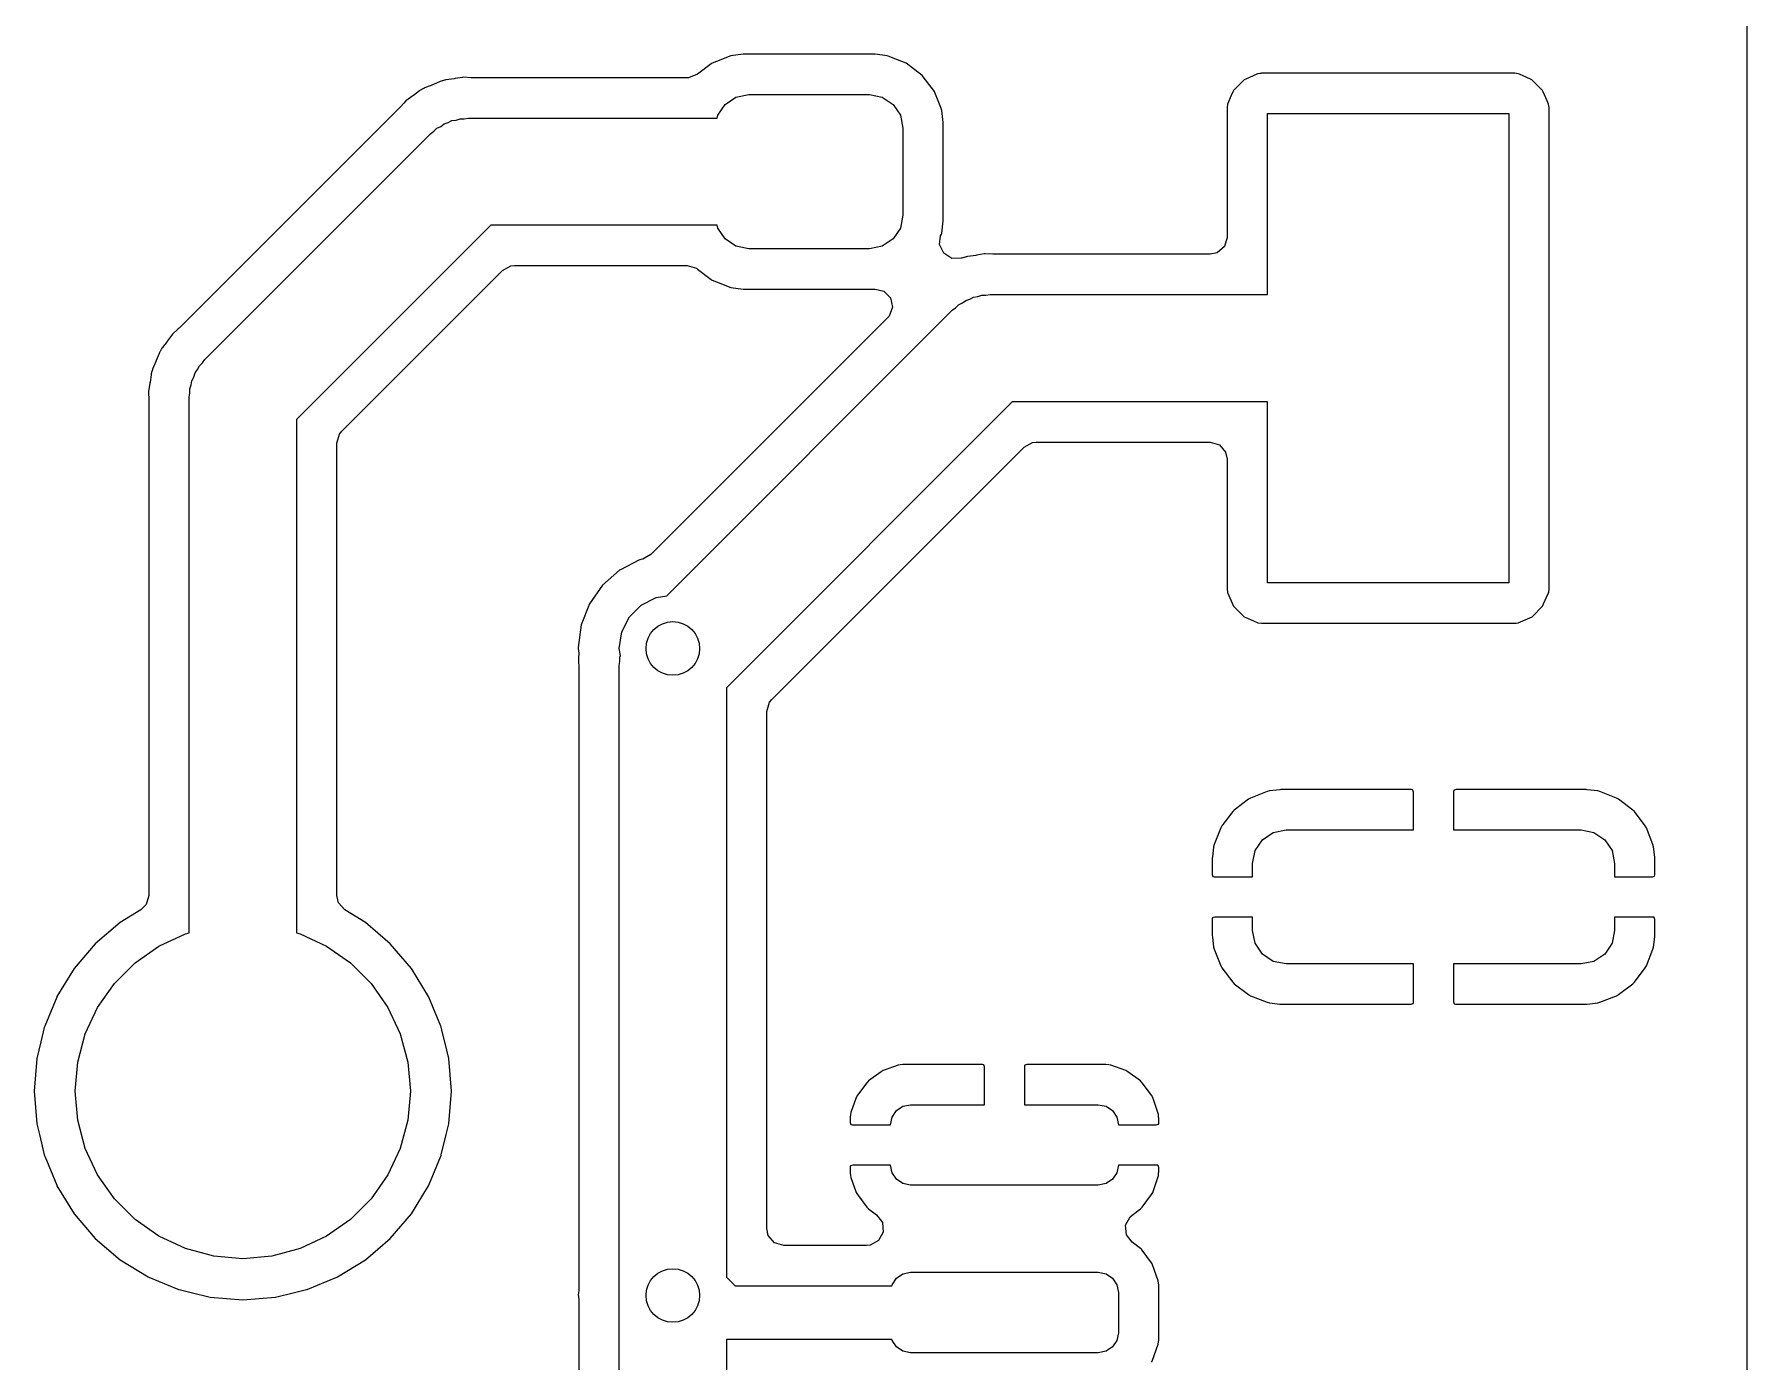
# Model space of a CAD drawing. Extents: x 0.03 to 3.57, y 0.03 to 1.97.
# Drawn here: x 3.068 to 3.57, y 0.921 to 1.31 of the extents above; entities that cross this region are included whole.
import ezdxf

# ---------------------------------------------------------------- set-up
doc = ezdxf.new("R2010")
doc.units = 0
doc.header["$MEASUREMENT"] = 0
doc.layers.add('BLACK', color=7, linetype='CONTINUOUS')

msp = doc.modelspace()

# ---------------------------------------------------------------- linework, layer by layer
at = {"layer": 'BLACK', "linetype": 'CONTINUOUS'}
for p, q in [((3.5703, 1.96533), (3.5703, 0.03467)), ((3.26905, 1.30285), (3.26654, 1.30185)), ((3.27177, 1.30392), (3.26905, 1.30285)), ((3.27207, 1.30404), (3.27177, 1.30392)), ((3.27177, 1.30392), (3.27177, 1.30392)), ((3.2756, 1.30447), (3.27207, 1.30404)), ((3.3144, 1.30447), (3.2756, 1.30447)), ((3.31793, 1.30404), (3.3144, 1.30447)), ((3.31823, 1.30392), (3.31793, 1.30404)), ((3.32095, 1.30285), (3.31823, 1.30392)), ((3.31823, 1.30392), (3.31823, 1.30392)), ((3.32346, 1.30185), (3.32095, 1.30285)), ((3.19084, 1.29728), (3.18925, 1.29709)), ((3.1911, 1.29732), (3.19084, 1.29728)), ((3.19325, 1.29769), (3.1911, 1.29732)), ((3.19355, 1.29774), (3.19325, 1.29769)), ((3.19325, 1.29769), (3.19325, 1.29769)), ((3.19579, 1.29759), (3.19355, 1.29774)), ((3.19613, 1.29758), (3.19579, 1.29759)), ((3.25924, 1.29758), (3.19613, 1.29758)), ((3.25963, 1.29759), (3.25924, 1.29758)), ((3.26224, 1.29859), (3.25963, 1.29759)), ((3.26627, 1.30165), (3.26224, 1.29859)), ((3.26654, 1.30185), (3.26627, 1.30165)), ((3.26627, 1.30165), (3.26627, 1.30165)), ((3.32819, 1.29826), (3.32346, 1.30185)), ((3.33178, 1.29353), (3.32819, 1.29826)), ((3.42644, 1.2986), (3.42319, 1.29716)), ((3.42678, 1.29876), (3.42644, 1.2986)), ((3.42644, 1.2986), (3.42644, 1.2986)), ((3.42737, 1.29883), (3.42678, 1.29876)), ((3.42766, 1.29886), (3.42737, 1.29883)), ((3.42781, 1.29888), (3.42766, 1.29886)), ((3.42766, 1.29886), (3.42766, 1.29886)), ((3.50219, 1.29888), (3.42781, 1.29888)), ((3.5032, 1.29876), (3.50219, 1.29888)), ((3.50359, 1.29859), (3.5032, 1.29876)), ((3.50681, 1.29716), (3.50359, 1.29859)), ((3.17868, 1.29225), (3.17663, 1.29084)), ((3.17889, 1.2924), (3.17868, 1.29225)), ((3.18062, 1.29373), (3.17889, 1.2924)), ((3.18086, 1.29391), (3.18062, 1.29373)), ((3.18062, 1.29373), (3.18062, 1.29373)), ((3.18113, 1.29403), (3.18086, 1.29391)), ((3.18125, 1.2941), (3.18113, 1.29403)), ((3.18176, 1.29439), (3.18125, 1.2941)), ((3.18188, 1.29445), (3.18176, 1.29439)), ((3.18213, 1.29462), (3.18188, 1.29445)), ((3.18402, 1.29533), (3.18213, 1.29462)), ((3.18445, 1.2955), (3.18402, 1.29533)), ((3.18469, 1.2956), (3.18445, 1.2955)), ((3.1867, 1.29648), (3.18469, 1.2956)), ((3.18697, 1.2966), (3.1867, 1.29648)), ((3.1867, 1.29648), (3.1867, 1.29648)), ((3.18727, 1.29665), (3.18697, 1.2966)), ((3.18739, 1.29669), (3.18727, 1.29665)), ((3.18796, 1.29684), (3.18739, 1.29669)), ((3.18809, 1.29687), (3.18796, 1.29684)), ((3.18837, 1.29698), (3.18809, 1.29687)), ((3.18925, 1.29709), (3.18837, 1.29698)), ((3.27352, 1.29189), (3.27728, 1.29264)), ((3.27728, 1.29264), (3.31272, 1.29264)), ((3.31272, 1.29264), (3.31648, 1.29189)), ((3.3319, 1.29322), (3.33178, 1.29353)), ((3.33365, 1.2888), (3.3319, 1.29322)), ((3.41896, 1.29232), (3.41785, 1.28982)), ((3.41945, 1.29343), (3.41896, 1.29232)), ((3.41964, 1.29385), (3.41945, 1.29343)), ((3.41945, 1.29343), (3.41945, 1.29343)), ((3.42138, 1.2956), (3.41964, 1.29385)), ((3.42243, 1.29664), (3.42138, 1.2956)), ((3.42275, 1.29697), (3.42243, 1.29664)), ((3.42243, 1.29664), (3.42243, 1.29664)), ((3.42319, 1.29716), (3.42275, 1.29697)), ((3.50723, 1.29698), (3.50681, 1.29716)), ((3.50681, 1.29716), (3.50681, 1.29716)), ((3.51035, 1.29386), (3.50723, 1.29698)), ((3.51054, 1.29345), (3.51035, 1.29386)), ((3.5117, 1.29084), (3.51054, 1.29345)), ((3.17482, 1.28882), (3.11004, 1.22404)), ((3.17502, 1.28903), (3.17482, 1.28882)), ((3.17602, 1.29016), (3.17502, 1.28903)), ((3.17663, 1.29084), (3.17602, 1.29016)), ((3.26819, 1.28656), (3.27032, 1.28975)), ((3.27032, 1.28975), (3.27352, 1.29189)), ((3.31648, 1.29189), (3.31968, 1.28975)), ((3.31968, 1.28975), (3.32181, 1.28656)), ((3.33396, 1.28801), (3.33365, 1.2888)), ((3.33439, 1.28448), (3.33396, 1.28801)), ((3.41785, 1.28982), (3.41774, 1.2888)), ((3.41774, 1.2888), (3.41774, 1.25069)), ((3.51214, 1.28984), (3.5117, 1.29084)), ((3.51226, 1.2888), (3.51214, 1.28984)), ((3.51226, 1.14749), (3.51226, 1.2888)), ((3.18487, 1.28186), (3.18574, 1.28274)), ((3.18574, 1.28274), (3.18685, 1.2833)), ((3.18685, 1.2833), (3.18785, 1.28403)), ((3.18785, 1.28403), (3.18903, 1.28441)), ((3.18903, 1.28441), (3.19013, 1.28498)), ((3.19013, 1.28498), (3.19136, 1.28517)), ((3.19136, 1.28517), (3.19254, 1.28555)), ((3.19254, 1.28555), (3.19378, 1.28555)), ((3.19378, 1.28555), (3.195, 1.28575)), ((3.195, 1.28575), (3.26803, 1.28575)), ((3.26803, 1.28575), (3.26819, 1.28656)), ((3.32181, 1.28656), (3.32256, 1.2828)), ((3.32256, 1.2828), (3.32256, 1.2572)), ((3.33439, 1.25552), (3.33439, 1.28448)), ((3.42957, 1.2339), (3.42957, 1.28705)), ((3.42957, 1.28705), (3.50043, 1.28705)), ((3.50043, 1.28705), (3.50043, 1.14925)), ((3.1176, 1.21488), (3.18386, 1.28114)), ((3.18386, 1.28114), (3.18487, 1.28186)), ((3.32256, 1.2572), (3.32181, 1.25344)), ((3.20152, 1.25425), (3.14449, 1.19722)), ((3.26803, 1.25425), (3.20152, 1.25425)), ((3.26819, 1.25344), (3.26803, 1.25425)), ((3.27032, 1.25025), (3.26819, 1.25344)), ((3.32181, 1.25344), (3.31968, 1.25025)), ((3.33384, 1.25169), (3.33396, 1.25199)), ((3.33396, 1.25199), (3.33439, 1.25552)), ((3.27352, 1.24811), (3.27032, 1.25025)), ((3.27728, 1.24736), (3.27352, 1.24811)), ((3.31272, 1.24736), (3.27728, 1.24736)), ((3.31648, 1.24811), (3.31272, 1.24736)), ((3.31968, 1.25025), (3.31648, 1.24811)), ((3.33334, 1.24858), (3.33363, 1.25115)), ((3.33452, 1.24605), (3.33334, 1.24858)), ((3.33363, 1.25115), (3.33384, 1.25169)), ((3.33384, 1.25169), (3.33384, 1.25169)), ((3.41695, 1.24801), (3.41484, 1.24618)), ((3.41774, 1.25069), (3.41695, 1.24801)), ((3.20497, 1.24097), (3.20742, 1.24231)), ((3.20742, 1.24231), (3.20848, 1.24242)), ((3.20848, 1.24242), (3.25924, 1.24242)), ((3.25924, 1.24242), (3.26192, 1.24163)), ((3.33688, 1.24455), (3.33452, 1.24605)), ((3.33968, 1.24457), (3.33688, 1.24455)), ((3.33985, 1.24462), (3.33968, 1.24457)), ((3.34012, 1.24475), (3.33985, 1.24462)), ((3.34041, 1.2448), (3.34012, 1.24475)), ((3.34054, 1.24484), (3.34041, 1.2448)), ((3.34111, 1.24499), (3.34054, 1.24484)), ((3.34124, 1.24502), (3.34111, 1.24499)), ((3.34152, 1.24513), (3.34124, 1.24502)), ((3.3424, 1.24523), (3.34152, 1.24513)), ((3.34399, 1.24543), (3.3424, 1.24523)), ((3.34425, 1.24547), (3.34399, 1.24543)), ((3.3464, 1.24584), (3.34425, 1.24547)), ((3.3467, 1.24589), (3.3464, 1.24584)), ((3.3464, 1.24584), (3.3464, 1.24584)), ((3.34894, 1.24574), (3.3467, 1.24589)), ((3.34928, 1.24573), (3.34894, 1.24574)), ((3.41278, 1.24573), (3.34928, 1.24573)), ((3.41484, 1.24618), (3.41278, 1.24573)), ((3.15777, 1.19377), (3.20497, 1.24097)), ((3.26192, 1.24163), (3.26224, 1.24141)), ((3.26224, 1.24141), (3.26627, 1.23835)), ((3.26627, 1.23835), (3.26627, 1.23835)), ((3.26627, 1.23835), (3.26654, 1.23815)), ((3.26654, 1.23815), (3.26905, 1.23715)), ((3.26905, 1.23715), (3.27177, 1.23608)), ((3.27177, 1.23608), (3.27177, 1.23608)), ((3.27177, 1.23608), (3.27207, 1.23596)), ((3.27207, 1.23596), (3.2756, 1.23553)), ((3.2756, 1.23553), (3.3144, 1.23553)), ((3.3144, 1.23553), (3.3144, 1.2355)), ((3.3144, 1.2355), (3.31699, 1.23491)), ((3.31699, 1.23491), (3.31894, 1.23291)), ((3.31894, 1.23291), (3.31951, 1.23017)), ((3.34, 1.23145), (3.341, 1.23218)), ((3.341, 1.23218), (3.34218, 1.23256)), ((3.34218, 1.23256), (3.34328, 1.23313)), ((3.34328, 1.23313), (3.34451, 1.23332)), ((3.34451, 1.23332), (3.34569, 1.2337)), ((3.34569, 1.2337), (3.34693, 1.2337)), ((3.34693, 1.2337), (3.34815, 1.2339)), ((3.34815, 1.2339), (3.42957, 1.2339)), ((3.31807, 1.22707), (3.24857, 1.15757)), ((3.25319, 1.14546), (3.33701, 1.22929)), ((3.3185, 1.22756), (3.31807, 1.22707)), ((3.31951, 1.23017), (3.3185, 1.22756)), ((3.33701, 1.22929), (3.33802, 1.23001)), ((3.33802, 1.23001), (3.33889, 1.23089)), ((3.33889, 1.23089), (3.34, 1.23145)), ((3.10809, 1.22233), (3.10667, 1.2203)), ((3.10979, 1.22381), (3.10809, 1.22233)), ((3.11004, 1.22404), (3.10979, 1.22381)), ((3.10426, 1.21687), (3.10415, 1.21659)), ((3.10443, 1.21711), (3.10426, 1.21687)), ((3.10449, 1.21723), (3.10443, 1.21711)), ((3.10478, 1.21774), (3.10449, 1.21723)), ((3.10485, 1.21786), (3.10478, 1.21774)), ((3.10498, 1.21813), (3.10485, 1.21786)), ((3.10516, 1.21837), (3.10498, 1.21813)), ((3.10651, 1.22009), (3.10516, 1.21837)), ((3.10516, 1.21837), (3.10516, 1.21837)), ((3.10667, 1.2203), (3.10651, 1.22009)), ((3.10218, 1.21175), (3.10214, 1.21163)), ((3.10223, 1.21205), (3.10218, 1.21175)), ((3.10325, 1.21431), (3.10223, 1.21205)), ((3.10335, 1.21455), (3.10325, 1.21431)), ((3.10415, 1.21659), (3.10335, 1.21455)), ((3.11471, 1.21089), (3.11544, 1.21189)), ((3.11544, 1.21189), (3.116, 1.213)), ((3.116, 1.213), (3.11688, 1.21387)), ((3.11688, 1.21387), (3.1176, 1.21488)), ((3.10147, 1.20793), (3.10101, 1.20548)), ((3.10151, 1.20818), (3.10147, 1.20793)), ((3.10179, 1.21035), (3.10151, 1.20818)), ((3.10183, 1.21065), (3.10179, 1.21035)), ((3.10194, 1.21093), (3.10183, 1.21065)), ((3.10197, 1.21106), (3.10194, 1.21093)), ((3.10214, 1.21163), (3.10197, 1.21106)), ((3.11319, 1.2062), (3.11357, 1.20738)), ((3.11357, 1.20738), (3.11376, 1.20861)), ((3.11376, 1.20861), (3.11433, 1.20971)), ((3.11433, 1.20971), (3.11471, 1.21089)), ((3.10101, 1.20548), (3.10103, 1.20519)), ((3.10103, 1.20519), (3.10103, 1.20519)), ((3.10103, 1.20519), (3.10115, 1.20307)), ((3.10115, 1.20307), (3.10116, 1.20278)), ((3.10116, 1.20278), (3.10116, 1.05747)), ((3.11299, 1.20374), (3.11319, 1.20496)), ((3.11299, 1.04654), (3.11299, 1.20374)), ((3.11319, 1.20496), (3.11319, 1.2062)), ((3.35467, 1.2024), (3.27075, 1.11848)), ((3.42957, 1.2024), (3.35467, 1.2024)), ((3.42957, 1.14925), (3.42957, 1.2024)), ((3.14449, 1.19722), (3.14449, 1.04654)), ((3.15632, 1.19026), (3.15711, 1.19294)), ((3.15711, 1.19294), (3.15777, 1.19377)), ((3.15632, 1.05747), (3.15632, 1.19026)), ((3.28403, 1.11503), (3.35812, 1.18912)), ((3.35812, 1.18912), (3.36057, 1.19046)), ((3.36057, 1.19046), (3.36163, 1.19057)), ((3.36163, 1.19057), (3.41278, 1.19057)), ((3.41278, 1.19057), (3.41546, 1.18978)), ((3.41546, 1.18978), (3.41729, 1.18767)), ((3.41729, 1.18767), (3.41774, 1.18561)), ((3.41774, 1.18561), (3.41774, 1.14749)), ((3.24857, 1.15757), (3.24622, 1.15626)), ((3.23938, 1.15298), (3.23435, 1.14859)), ((3.23965, 1.15311), (3.23938, 1.15298)), ((3.24505, 1.1559), (3.23965, 1.15311)), ((3.24532, 1.15604), (3.24505, 1.1559)), ((3.24505, 1.1559), (3.24505, 1.1559)), ((3.24561, 1.15611), (3.24532, 1.15604)), ((3.24622, 1.15626), (3.24561, 1.15611)), ((3.24561, 1.15611), (3.24561, 1.15611)), ((3.23435, 1.14859), (3.23052, 1.14313)), ((3.41774, 1.14749), (3.41786, 1.14646)), ((3.41786, 1.14646), (3.41965, 1.14243)), ((3.50043, 1.14925), (3.42957, 1.14925)), ((3.512, 1.14614), (3.51215, 1.14648)), ((3.51215, 1.14648), (3.51226, 1.14749)), ((3.23052, 1.14313), (3.22809, 1.13691)), ((3.24226, 1.13926), (3.24574, 1.14274)), ((3.24574, 1.14274), (3.25013, 1.14498)), ((3.25013, 1.14498), (3.25319, 1.14546)), ((3.41965, 1.14243), (3.42277, 1.13932)), ((3.50725, 1.13933), (3.51036, 1.14245)), ((3.51036, 1.14245), (3.51066, 1.14313)), ((3.51066, 1.14313), (3.512, 1.14614)), ((3.22809, 1.13691), (3.22722, 1.13029)), ((3.24002, 1.13487), (3.24226, 1.13926)), ((3.42277, 1.13932), (3.42319, 1.13914)), ((3.42319, 1.13914), (3.42319, 1.13914)), ((3.42319, 1.13914), (3.42553, 1.1381)), ((3.42553, 1.1381), (3.4268, 1.13754)), ((3.4268, 1.13754), (3.42781, 1.13742)), ((3.42781, 1.13742), (3.50219, 1.13742)), ((3.50219, 1.13742), (3.50234, 1.13744)), ((3.50234, 1.13744), (3.50263, 1.13747)), ((3.50234, 1.13744), (3.50234, 1.13744)), ((3.50263, 1.13747), (3.50322, 1.13754)), ((3.50322, 1.13754), (3.50725, 1.13933)), ((3.23925, 1.13), (3.24002, 1.13487)), ((3.22722, 1.13029), (3.22725, 1.12999)), ((3.22725, 1.12999), (3.22741, 1.12862)), ((3.22733, 1.12704), (3.22727, 1.12674)), ((3.22727, 1.12674), (3.22729, 1.12645)), ((3.22729, 1.12645), (3.22729, 1.12645)), ((3.22729, 1.12645), (3.22741, 1.12433)), ((3.22735, 1.12717), (3.22733, 1.12704)), ((3.22733, 1.12704), (3.22733, 1.12704)), ((3.22741, 1.12862), (3.22735, 1.12717)), ((3.23959, 1.12789), (3.23925, 1.13)), ((3.23945, 1.12746), (3.23959, 1.12789)), ((3.23945, 1.12622), (3.23945, 1.12746)), ((3.22741, 1.12433), (3.22742, 1.12404)), ((3.22742, 1.12404), (3.22742, 0.94214)), ((3.23925, 1.125), (3.23945, 1.12622)), ((3.23925, 0.6), (3.23925, 1.125)), ((3.27075, 1.11848), (3.27075, 0.94539)), ((3.28258, 1.11152), (3.28337, 1.1142)), ((3.28258, 0.95966), (3.28258, 1.11152)), ((3.28337, 1.1142), (3.28403, 1.11503)), ((3.42462, 1.08606), (3.42404, 1.08573)), ((3.42953, 1.088), (3.42462, 1.08606)), ((3.43014, 1.08815), (3.42953, 1.088)), ((3.43321, 1.08853), (3.43014, 1.08815)), ((3.43351, 1.08854), (3.43321, 1.08853)), ((3.47191, 1.08854), (3.43351, 1.08854)), ((3.47221, 1.08848), (3.47191, 1.08854)), ((3.47226, 1.08843), (3.47221, 1.08848)), ((3.47244, 1.08783), (3.47226, 1.08843)), ((3.47244, 1.07673), (3.47244, 1.08783)), ((3.48432, 1.08831), (3.48425, 1.08801)), ((3.48425, 1.08801), (3.48425, 1.07673)), ((3.48437, 1.08837), (3.48432, 1.08831)), ((3.48497, 1.08854), (3.48437, 1.08837)), ((3.52319, 1.08854), (3.48497, 1.08854)), ((3.52348, 1.08853), (3.52319, 1.08854)), ((3.52655, 1.08815), (3.52348, 1.08853)), ((3.52716, 1.088), (3.52655, 1.08815)), ((3.53207, 1.08606), (3.52716, 1.088)), ((3.53265, 1.08573), (3.53207, 1.08606)), ((3.41938, 1.08208), (3.4162, 1.07789)), ((3.41985, 1.08255), (3.41938, 1.08208)), ((3.42404, 1.08573), (3.41985, 1.08255)), ((3.53684, 1.08255), (3.53265, 1.08573)), ((3.53731, 1.08208), (3.53684, 1.08255)), ((3.54049, 1.07789), (3.53731, 1.08208)), ((3.41587, 1.07731), (3.41393, 1.0724)), ((3.4162, 1.07789), (3.41587, 1.07731)), ((3.42808, 1.07385), (3.43127, 1.07598)), ((3.43127, 1.07598), (3.43504, 1.07673)), ((3.43504, 1.07673), (3.47244, 1.07673)), ((3.48425, 1.07673), (3.52165, 1.07673)), ((3.52165, 1.07673), (3.52542, 1.07598)), ((3.52542, 1.07598), (3.52861, 1.07385)), ((3.54082, 1.07731), (3.54049, 1.07789)), ((3.54276, 1.0724), (3.54082, 1.07731)), ((3.41377, 1.07179), (3.4134, 1.06872)), ((3.41393, 1.0724), (3.41377, 1.07179)), ((3.42595, 1.07066), (3.42808, 1.07385)), ((3.52861, 1.07385), (3.53075, 1.07066)), ((3.54292, 1.07179), (3.54276, 1.0724)), ((3.54329, 1.06872), (3.54292, 1.07179)), ((3.4134, 1.06872), (3.41339, 1.06842)), ((3.41339, 1.06842), (3.41339, 1.06367)), ((3.4252, 1.06689), (3.42595, 1.07066)), ((3.4252, 1.06295), (3.4252, 1.06689)), ((3.53075, 1.07066), (3.5315, 1.06689)), ((3.5315, 1.06689), (3.5315, 1.06295)), ((3.54331, 1.06842), (3.54329, 1.06872)), ((3.54331, 1.06349), (3.54331, 1.06842)), ((3.41339, 1.06367), (3.41356, 1.06307)), ((3.41356, 1.06307), (3.41362, 1.06302)), ((3.41362, 1.06302), (3.41392, 1.06295)), ((3.41392, 1.06295), (3.4252, 1.06295)), ((3.5315, 1.06295), (3.54259, 1.06295)), ((3.54259, 1.06295), (3.54319, 1.06313)), ((3.54319, 1.06313), (3.54324, 1.06318)), ((3.54324, 1.06318), (3.54331, 1.06349)), ((3.10116, 1.05747), (3.10037, 1.05479)), ((3.15681, 1.05531), (3.15632, 1.05747)), ((3.09879, 1.05324), (3.09275, 1.04954)), ((3.10037, 1.05479), (3.09879, 1.05324)), ((3.15869, 1.05324), (3.15681, 1.05531)), ((3.16473, 1.04954), (3.15869, 1.05324)), ((3.41345, 1.05091), (3.41339, 1.05061)), ((3.4135, 1.05097), (3.41345, 1.05091)), ((3.4141, 1.05114), (3.4135, 1.05097)), ((3.4252, 1.05114), (3.4141, 1.05114)), ((3.4252, 1.0472), (3.4252, 1.05114)), ((3.54277, 1.05114), (3.5315, 1.05114)), ((3.5315, 1.05114), (3.5315, 1.0472)), ((3.54308, 1.05108), (3.54277, 1.05114)), ((3.54313, 1.05103), (3.54308, 1.05108)), ((3.54331, 1.05043), (3.54313, 1.05103)), ((3.09275, 1.04954), (3.08544, 1.0433)), ((3.10413, 1.04262), (3.11191, 1.04624)), ((3.11191, 1.04624), (3.11299, 1.04654)), ((3.14449, 1.04654), (3.14557, 1.04624)), ((3.14557, 1.04624), (3.15335, 1.04262)), ((3.17204, 1.0433), (3.16473, 1.04954)), ((3.41339, 1.05061), (3.41339, 1.04567)), ((3.42595, 1.04344), (3.4252, 1.0472)), ((3.5315, 1.0472), (3.53075, 1.04344)), ((3.54331, 1.04567), (3.54331, 1.05043)), ((3.08544, 1.0433), (3.0792, 1.03599)), ((3.09711, 1.0377), (3.10413, 1.04262)), ((3.15335, 1.04262), (3.16037, 1.0377)), ((3.17828, 1.03599), (3.17204, 1.0433)), ((3.41339, 1.04567), (3.4134, 1.04537)), ((3.4134, 1.04537), (3.41377, 1.04231)), ((3.41377, 1.04231), (3.41393, 1.04169)), ((3.41393, 1.04169), (3.41587, 1.03679)), ((3.42808, 1.04025), (3.42595, 1.04344)), ((3.53075, 1.04344), (3.52861, 1.04025)), ((3.54082, 1.03679), (3.54276, 1.04169)), ((3.54276, 1.04169), (3.54292, 1.04231)), ((3.54292, 1.04231), (3.54329, 1.04537)), ((3.54329, 1.04537), (3.54331, 1.04567)), ((3.0792, 1.03599), (3.07418, 1.0278)), ((3.09104, 1.03163), (3.09711, 1.0377)), ((3.16037, 1.0377), (3.16644, 1.03163)), ((3.1833, 1.0278), (3.17828, 1.03599)), ((3.41587, 1.03679), (3.4162, 1.03621)), ((3.4162, 1.03621), (3.41938, 1.03202)), ((3.43127, 1.03811), (3.42808, 1.04025)), ((3.43504, 1.03736), (3.43127, 1.03811)), ((3.47244, 1.03736), (3.43504, 1.03736)), ((3.47244, 1.02608), (3.47244, 1.03736)), ((3.52165, 1.03736), (3.48425, 1.03736)), ((3.48425, 1.03736), (3.48425, 1.02626)), ((3.52542, 1.03811), (3.52165, 1.03736)), ((3.52861, 1.04025), (3.52542, 1.03811)), ((3.53731, 1.03202), (3.54049, 1.03621)), ((3.54049, 1.03621), (3.54082, 1.03679)), ((3.08612, 1.02461), (3.09104, 1.03163)), ((3.16644, 1.03163), (3.17136, 1.02461)), ((3.41938, 1.03202), (3.41985, 1.03154)), ((3.41985, 1.03154), (3.42404, 1.02837)), ((3.53265, 1.02837), (3.53684, 1.03154)), ((3.53684, 1.03154), (3.53731, 1.03202)), ((3.07411, 1.02762), (3.07058, 1.0191)), ((3.07418, 1.0278), (3.07411, 1.02762)), ((3.07411, 1.02762), (3.07411, 1.02762)), ((3.18337, 1.02762), (3.1833, 1.0278)), ((3.1869, 1.0191), (3.18337, 1.02762)), ((3.18337, 1.02762), (3.18337, 1.02762)), ((3.42404, 1.02837), (3.42462, 1.02804)), ((3.42462, 1.02804), (3.42953, 1.0261)), ((3.42953, 1.0261), (3.43014, 1.02594)), ((3.43014, 1.02594), (3.43321, 1.02557)), ((3.47173, 1.02555), (3.47233, 1.02573)), ((3.47233, 1.02573), (3.47238, 1.02578)), ((3.47238, 1.02578), (3.47244, 1.02608)), ((3.48425, 1.02626), (3.48443, 1.02566)), ((3.52348, 1.02557), (3.52655, 1.02594)), ((3.52655, 1.02594), (3.52716, 1.0261)), ((3.52716, 1.0261), (3.53207, 1.02804)), ((3.53207, 1.02804), (3.53265, 1.02837)), ((3.0825, 1.01683), (3.08612, 1.02461)), ((3.17136, 1.02461), (3.17498, 1.01683)), ((3.43321, 1.02557), (3.43351, 1.02555)), ((3.43351, 1.02555), (3.47173, 1.02555)), ((3.48443, 1.02566), (3.48448, 1.02562)), ((3.48448, 1.02562), (3.48479, 1.02555)), ((3.48479, 1.02555), (3.52319, 1.02555)), ((3.52319, 1.02555), (3.52348, 1.02557)), ((3.07046, 1.01873), (3.06943, 1.01446)), ((3.07051, 1.01892), (3.07046, 1.01873)), ((3.07046, 1.01873), (3.07046, 1.01873)), ((3.07058, 1.0191), (3.07051, 1.01892)), ((3.07058, 1.0191), (3.07058, 1.0191)), ((3.08028, 1.00855), (3.0825, 1.01683)), ((3.17498, 1.01683), (3.17721, 1.00855)), ((3.18698, 1.01892), (3.1869, 1.0191)), ((3.1869, 1.0191), (3.1869, 1.0191)), ((3.18702, 1.01873), (3.18698, 1.01892)), ((3.18805, 1.01446), (3.18702, 1.01873)), ((3.18702, 1.01873), (3.18702, 1.01873)), ((3.06943, 1.01446), (3.06826, 1.00958)), ((3.18922, 1.00958), (3.18805, 1.01446)), ((3.06826, 1.00958), (3.06751, 1)), ((3.07953, 1), (3.08028, 1.00855)), ((3.17721, 1.00855), (3.17795, 1)), ((3.18997, 1), (3.18922, 1.00958)), ((3.31612, 1.00573), (3.31243, 1.00301)), ((3.31677, 1.00608), (3.31612, 1.00573)), ((3.32116, 1.00762), (3.31677, 1.00608)), ((3.32175, 1.00775), (3.32116, 1.00762)), ((3.32257, 1.00782), (3.32175, 1.00775)), ((3.3228, 1.00783), (3.32257, 1.00782)), ((3.34592, 1.00783), (3.3228, 1.00783)), ((3.34623, 1.00777), (3.34592, 1.00783)), ((3.34628, 1.00772), (3.34623, 1.00777)), ((3.34646, 1.00712), (3.34628, 1.00772)), ((3.34646, 0.99602), (3.34646, 1.00712)), ((3.35833, 1.0076), (3.35827, 1.0073)), ((3.35827, 1.0073), (3.35827, 0.99602)), ((3.35838, 1.00766), (3.35833, 1.0076)), ((3.35898, 1.00783), (3.35838, 1.00766)), ((3.38192, 1.00783), (3.35898, 1.00783)), ((3.38215, 1.00782), (3.38192, 1.00783)), ((3.38298, 1.00775), (3.38215, 1.00782)), ((3.38356, 1.00762), (3.38298, 1.00775)), ((3.38796, 1.00608), (3.38356, 1.00762)), ((3.3886, 1.00573), (3.38796, 1.00608)), ((3.39229, 1.00301), (3.3886, 1.00573)), ((3.31191, 1.00249), (3.30919, 0.9988)), ((3.31243, 1.00301), (3.31191, 1.00249)), ((3.39281, 1.00249), (3.39229, 1.00301)), ((3.39554, 0.9988), (3.39281, 1.00249)), ((3.06751, 1), (3.06826, 0.99042)), ((3.08028, 0.99145), (3.07953, 1)), ((3.17795, 1), (3.17721, 0.99145)), ((3.18922, 0.99042), (3.18997, 1)), ((3.30885, 0.99815), (3.3073, 0.99376)), ((3.30919, 0.9988), (3.30885, 0.99815)), ((3.32063, 0.99429), (3.32254, 0.99557)), ((3.32254, 0.99557), (3.3248, 0.99602)), ((3.3248, 0.99602), (3.34646, 0.99602)), ((3.35827, 0.99602), (3.37992, 0.99602)), ((3.37992, 0.99602), (3.38218, 0.99557)), ((3.38218, 0.99557), (3.3841, 0.99429)), ((3.39588, 0.99815), (3.39554, 0.9988)), ((3.39742, 0.99376), (3.39588, 0.99815)), ((3.0825, 0.98317), (3.08028, 0.99145)), ((3.17721, 0.99145), (3.17498, 0.98317)), ((3.3071, 0.99235), (3.30709, 0.99212)), ((3.30709, 0.99212), (3.30709, 0.99083)), ((3.30709, 0.99083), (3.30726, 0.99023)), ((3.30718, 0.99317), (3.3071, 0.99235)), ((3.3073, 0.99376), (3.30718, 0.99317)), ((3.3189, 0.99012), (3.31935, 0.99238)), ((3.31935, 0.99238), (3.32063, 0.99429)), ((3.3841, 0.99429), (3.38538, 0.99238)), ((3.38538, 0.99238), (3.38583, 0.99012)), ((3.39755, 0.99317), (3.39742, 0.99376)), ((3.39763, 0.99235), (3.39755, 0.99317)), ((3.39757, 0.99035), (3.39764, 0.99065)), ((3.39764, 0.99212), (3.39763, 0.99235)), ((3.39764, 0.99065), (3.39764, 0.99212)), ((3.06826, 0.99042), (3.06903, 0.98724)), ((3.06903, 0.98724), (3.07046, 0.98127)), ((3.18702, 0.98127), (3.18845, 0.98724)), ((3.18845, 0.98724), (3.18922, 0.99042)), ((3.30726, 0.99023), (3.30732, 0.99018)), ((3.30732, 0.99018), (3.30762, 0.99012)), ((3.30762, 0.99012), (3.3189, 0.99012)), ((3.38583, 0.99012), (3.39692, 0.99012)), ((3.39692, 0.99012), (3.39752, 0.99029)), ((3.39752, 0.99029), (3.39757, 0.99035)), ((3.07046, 0.98127), (3.07051, 0.98108)), ((3.07051, 0.98108), (3.07058, 0.9809)), ((3.07058, 0.9809), (3.07058, 0.9809)), ((3.07058, 0.9809), (3.0741, 0.97239)), ((3.08612, 0.97539), (3.0825, 0.98317)), ((3.17498, 0.98317), (3.17136, 0.97539)), ((3.18338, 0.97239), (3.1869, 0.9809)), ((3.1869, 0.9809), (3.18698, 0.98108)), ((3.1869, 0.9809), (3.1869, 0.9809)), ((3.18698, 0.98108), (3.18702, 0.98127)), ((3.30715, 0.97808), (3.30709, 0.97777)), ((3.30709, 0.97777), (3.30709, 0.97631)), ((3.30709, 0.97631), (3.3071, 0.97607)), ((3.3071, 0.97607), (3.30718, 0.97525)), ((3.3072, 0.97813), (3.30715, 0.97808)), ((3.3078, 0.97831), (3.3072, 0.97813)), ((3.3189, 0.97831), (3.3078, 0.97831)), ((3.31935, 0.97605), (3.3189, 0.97831)), ((3.32063, 0.97413), (3.31935, 0.97605)), ((3.38538, 0.97605), (3.3841, 0.97413)), ((3.38583, 0.97831), (3.38538, 0.97605)), ((3.3971, 0.97831), (3.38583, 0.97831)), ((3.39741, 0.97824), (3.3971, 0.97831)), ((3.39746, 0.97819), (3.39741, 0.97824)), ((3.39764, 0.97759), (3.39746, 0.97819)), ((3.39755, 0.97525), (3.39763, 0.97607)), ((3.39763, 0.97607), (3.39764, 0.97631)), ((3.39764, 0.97631), (3.39764, 0.97759)), ((3.0741, 0.97239), (3.07418, 0.9722)), ((3.07418, 0.9722), (3.0792, 0.96401)), ((3.09104, 0.96837), (3.08612, 0.97539)), ((3.17136, 0.97539), (3.16644, 0.96837)), ((3.17828, 0.96401), (3.1833, 0.9722)), ((3.1833, 0.9722), (3.18338, 0.97239)), ((3.30718, 0.97525), (3.3073, 0.97467)), ((3.3073, 0.97467), (3.30885, 0.97027)), ((3.32254, 0.97285), (3.32063, 0.97413)), ((3.3248, 0.9724), (3.32254, 0.97285)), ((3.37992, 0.9724), (3.3248, 0.9724)), ((3.38218, 0.97285), (3.37992, 0.9724)), ((3.3841, 0.97413), (3.38218, 0.97285)), ((3.39588, 0.97027), (3.39742, 0.97467)), ((3.39742, 0.97467), (3.39755, 0.97525)), ((3.09711, 0.9623), (3.09104, 0.96837)), ((3.16644, 0.96837), (3.16037, 0.9623)), ((3.30885, 0.97027), (3.30919, 0.96962)), ((3.30919, 0.96962), (3.31191, 0.96594)), ((3.31191, 0.96594), (3.31243, 0.96542)), ((3.31243, 0.96542), (3.31482, 0.96366)), ((3.38984, 0.96361), (3.39229, 0.96542)), ((3.39229, 0.96542), (3.39281, 0.96594)), ((3.39281, 0.96594), (3.39554, 0.96962)), ((3.39554, 0.96962), (3.39588, 0.97027)), ((3.0792, 0.96401), (3.08544, 0.9567)), ((3.10413, 0.95738), (3.09711, 0.9623)), ((3.16037, 0.9623), (3.15335, 0.95738)), ((3.17204, 0.9567), (3.17828, 0.96401)), ((3.31482, 0.96366), (3.31651, 0.96143)), ((3.31651, 0.96143), (3.31672, 0.95864)), ((3.38794, 0.96064), (3.38926, 0.9631)), ((3.38815, 0.95786), (3.38794, 0.96064)), ((3.38926, 0.9631), (3.38984, 0.96361)), ((3.08544, 0.9567), (3.09275, 0.95046)), ((3.11191, 0.95376), (3.10413, 0.95738)), ((3.15335, 0.95738), (3.14557, 0.95376)), ((3.16473, 0.95046), (3.17204, 0.9567)), ((3.28303, 0.95761), (3.28258, 0.95966)), ((3.28486, 0.95549), (3.28303, 0.95761)), ((3.28754, 0.95471), (3.28486, 0.95549)), ((3.3154, 0.95618), (3.31296, 0.95483)), ((3.31672, 0.95864), (3.3154, 0.95618)), ((3.38984, 0.95563), (3.38815, 0.95786)), ((3.39231, 0.95381), (3.38984, 0.95563)), ((3.09275, 0.95046), (3.10094, 0.94544)), ((3.12019, 0.95154), (3.11191, 0.95376)), ((3.12874, 0.95079), (3.12019, 0.95154)), ((3.13729, 0.95154), (3.12874, 0.95079)), ((3.14557, 0.95376), (3.13729, 0.95154)), ((3.15654, 0.94544), (3.16473, 0.95046)), ((3.31187, 0.95471), (3.28754, 0.95471)), ((3.31296, 0.95483), (3.31187, 0.95471)), ((3.3926, 0.95359), (3.39231, 0.95381)), ((3.39231, 0.95381), (3.39231, 0.95381)), ((3.39282, 0.95329), (3.3926, 0.95359)), ((3.39555, 0.9496), (3.39282, 0.95329)), ((3.10094, 0.94544), (3.10112, 0.94537)), ((3.10112, 0.94537), (3.10112, 0.94537)), ((3.10112, 0.94537), (3.10964, 0.94184)), ((3.14784, 0.94184), (3.15636, 0.94537)), ((3.15636, 0.94537), (3.15654, 0.94544)), ((3.15636, 0.94537), (3.15636, 0.94537)), ((3.27075, 0.94539), (3.27326, 0.94287)), ((3.32063, 0.94508), (3.32254, 0.94636)), ((3.32254, 0.94636), (3.3248, 0.94681)), ((3.3248, 0.94681), (3.37992, 0.94681)), ((3.37992, 0.94681), (3.38218, 0.94636)), ((3.38218, 0.94636), (3.3841, 0.94508)), ((3.39577, 0.9493), (3.39555, 0.9496)), ((3.39555, 0.9496), (3.39555, 0.9496)), ((3.39754, 0.94427), (3.39577, 0.9493)), ((3.10964, 0.94184), (3.10964, 0.94184)), ((3.10964, 0.94184), (3.10982, 0.94176)), ((3.10982, 0.94176), (3.11001, 0.94172)), ((3.11001, 0.94172), (3.11001, 0.94172)), ((3.11001, 0.94172), (3.11358, 0.94086)), ((3.11358, 0.94086), (3.11916, 0.93952)), ((3.13832, 0.93952), (3.1439, 0.94086)), ((3.1439, 0.94086), (3.14747, 0.94172)), ((3.14747, 0.94172), (3.14766, 0.94176)), ((3.14747, 0.94172), (3.14747, 0.94172)), ((3.14766, 0.94176), (3.14784, 0.94184)), ((3.14784, 0.94184), (3.14784, 0.94184)), ((3.22728, 0.94074), (3.22722, 0.94029)), ((3.22722, 0.94029), (3.22738, 0.9388)), ((3.22738, 0.9415), (3.22728, 0.94074)), ((3.22742, 0.94214), (3.22738, 0.9415)), ((3.27326, 0.94287), (3.31929, 0.94287)), ((3.31929, 0.94287), (3.31935, 0.94317)), ((3.31935, 0.94317), (3.32063, 0.94508)), ((3.3841, 0.94508), (3.38538, 0.94317)), ((3.38538, 0.94317), (3.38583, 0.94091)), ((3.38583, 0.94091), (3.38583, 0.92909)), ((3.39766, 0.94303), (3.39754, 0.94427)), ((3.39766, 0.92697), (3.39766, 0.94303)), ((3.11916, 0.93952), (3.12874, 0.93877)), ((3.12874, 0.93877), (3.13832, 0.93952)), ((3.22738, 0.9388), (3.22739, 0.93874)), ((3.22739, 0.93874), (3.22742, 0.9382)), ((3.22742, 0.9382), (3.22742, 0.60214)), ((3.31929, 0.92713), (3.27075, 0.92713)), ((3.27075, 0.92713), (3.27075, 0.60652)), ((3.31935, 0.92683), (3.31929, 0.92713)), ((3.32063, 0.92492), (3.31935, 0.92683)), ((3.38538, 0.92683), (3.3841, 0.92492)), ((3.38583, 0.92909), (3.38538, 0.92683)), ((3.39577, 0.9207), (3.39754, 0.92573)), ((3.39754, 0.92573), (3.39766, 0.92697)), ((3.32254, 0.92364), (3.32063, 0.92492)), ((3.3248, 0.92319), (3.32254, 0.92364)), ((3.37992, 0.92319), (3.3248, 0.92319)), ((3.38218, 0.92364), (3.37992, 0.92319)), ((3.3841, 0.92492), (3.38218, 0.92364)), ((3.39555, 0.9204), (3.39577, 0.9207))]:
    msp.add_line(p, q, dxfattribs=at)
at = {"layer": 'BLACK'}
for centre in [(3.255, 1.13), (3.255, 0.94)]:
    msp.add_circle(centre, 0.00787, dxfattribs=at)

doc.saveas('drawing.dxf')
